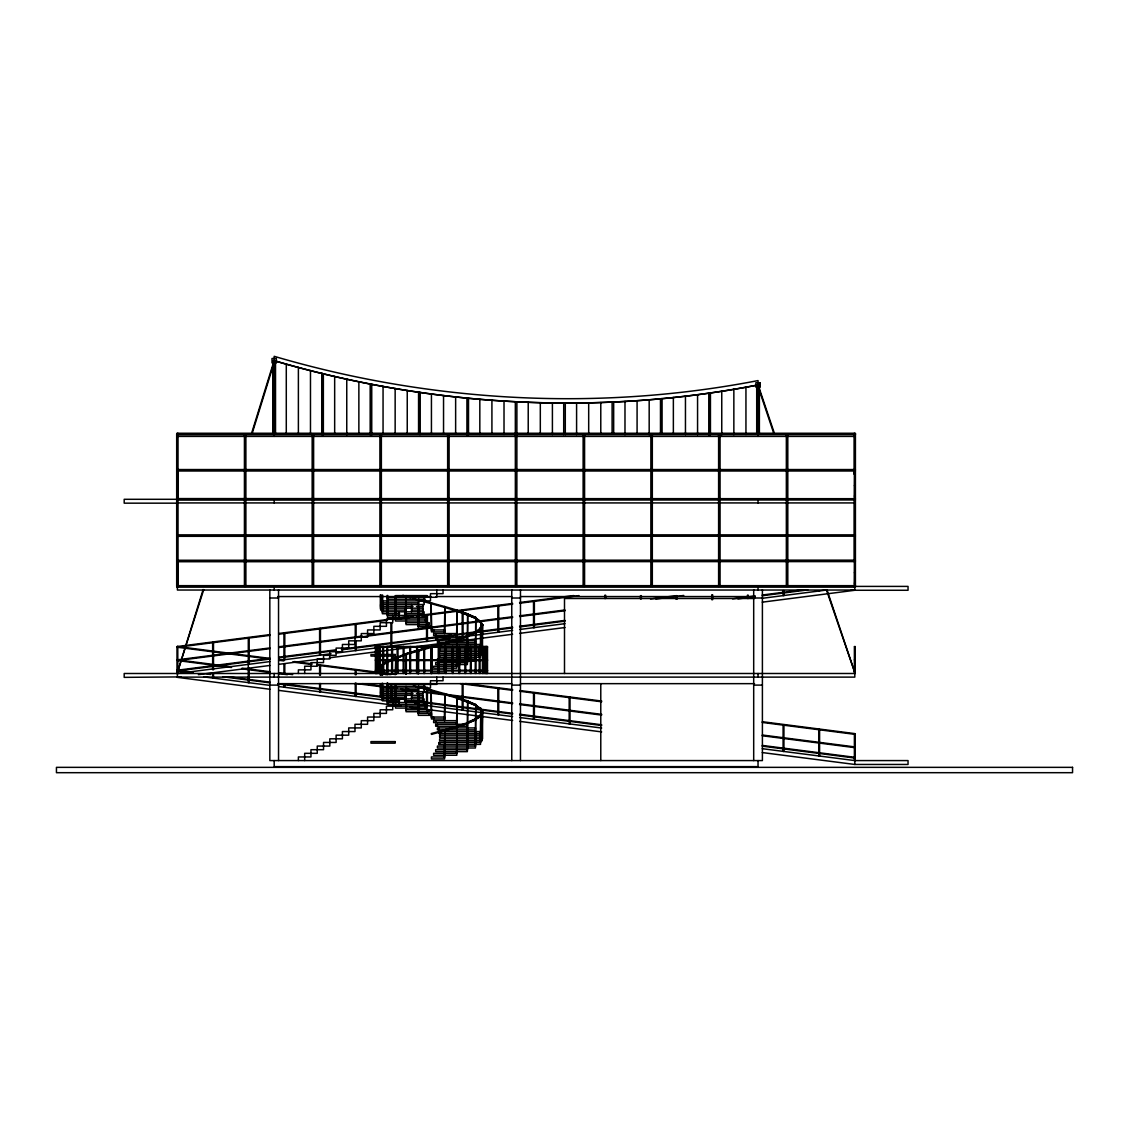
<?xml version="1.0" encoding="UTF-8"?>
<svg xmlns="http://www.w3.org/2000/svg" width="1129" height="1129" viewBox="0 0 1129 1129"><rect width="100%" height="100%" fill="white"/><g stroke="black" fill="none" stroke-linecap="round" stroke-linejoin="round"><path stroke-width="1.5" d="M381.955 665.433L395.912 658.179L406.384 654.552L406.2 653.733L387.035 660.987L381.927 664.614L380.233 669.06L381.927 672.686L381.955 671.868M482.647 625.508L482.676 624.704L481.843 625.508L482.676 625.508L480.912 621.881L475.083 617.436L480.079 621.881L481.815 625.508L480.107 629.149L475.083 632.776L480.079 628.331L481.815 624.704L480.107 621.063L482.676 624.704L480.954 629.149L475.083 632.776M475.873 617.436L474.999 618.255L475.168 617.436L467.096 613.809L456.666 610.182L456.582 611.001L467.533 614.628L467.716 613.809L456.666 610.182L456.497 611.001L475.704 618.255L480.855 621.881L475.083 617.436M481.815 625.508L481.843 624.704M482.647 712.611L482.676 711.792L481.843 712.611L482.676 712.611L480.912 708.984L475.083 704.538L480.079 708.984L481.815 712.611L480.107 716.238L475.083 719.865L480.079 715.419L481.815 711.792L480.107 708.165L482.676 711.792L480.954 716.238L475.083 719.865M457.005 698.089L467.533 701.716L467.716 700.911L456.666 697.27L456.497 698.089L475.704 705.357L480.855 708.984L475.083 704.538M481.815 712.611L481.843 711.792M381.927 672.686L382.011 671.868M480.079 621.881L480.164 621.063M480.855 621.881L480.954 621.063M475.704 705.357L475.845 704.538L467.096 700.911L466.954 701.716L475.027 705.357L475.873 704.538M480.079 708.984L480.164 708.165M480.855 708.984L480.954 708.165M475.027 618.255L466.954 614.628L467.096 613.809L475.845 617.436L475.704 618.255M467.632 614.628L467.773 613.809M467.632 701.716L467.773 700.911M475.027 705.357L475.168 704.538L467.096 700.911L467.011 701.716M402.686 595.449L405.692 596.479L406.384 595.66L406.2 596.479L403.194 595.449M457.005 611.001L457.189 610.182M467.011 614.628L467.194 613.809M405.777 596.479L405.974 595.66M418.026 600.106L418.549 599.301M418.026 687.208L418.549 686.39M444.53 606.555L444.318 607.374L456.906 611.001L457.104 610.182L444.854 606.555L444.318 607.374L444.643 606.555L418.45 599.301L418.238 600.106L444.53 607.374L444.755 606.555M444.53 693.643L457.104 697.27L456.906 698.089L444.318 694.462L444.854 693.643L444.318 694.462L424.702 689.015M444.417 694.462L444.643 693.643L418.45 686.39L418.238 687.208L444.53 694.462L444.755 693.643M203.149 589.507L177.14 673.406L203.7 589.677M251.541 433.465L273.91 361.322M252.092 433.635L273.938 363.171M380.205 668.241L381.927 664.614L387.783 660.987L382.011 665.433L381.927 664.614M381.616 667.041L382.717 664.614M382.195 671.487L381.037 669.06L382.223 666.646M480.954 629.149L480.079 628.331L480.954 629.149L482.647 624.704M480.954 716.238L480.079 715.419L480.954 716.238L482.647 711.792M406.384 654.552L405.692 653.733L467.716 636.403L467.533 635.585L456.497 639.212L456.666 640.03L467.194 636.403L466.954 635.585L475.704 631.958L480.855 628.331M444.53 730.759L457.104 727.118L456.906 726.314L444.643 729.941L444.854 730.759L444.318 729.941L467.716 723.491L467.533 722.673L456.497 726.314L456.666 727.118L467.194 723.491L466.954 722.673L475.704 719.046L480.855 715.419M389.053 660.38L394.43 657.967M444.53 643.657L457.104 640.03L456.906 639.212L444.643 642.838L444.854 643.657L444.318 642.838L444.755 643.657L405.974 654.552L387.176 661.806L387.035 660.987L387.84 661.806M475.027 631.958L466.954 635.585L467.194 636.403L475.845 632.776L474.999 631.958L475.168 632.776L467.096 636.403M475.027 719.046L466.954 722.673L467.194 723.491L475.845 719.865L474.999 719.046L475.168 719.865L467.096 723.491M418.351 650.106L418.549 650.911L418.351 650.106L406.101 653.733L406.299 654.552M418.238 650.106L444.53 642.838M444.53 729.941L431.278 733.568L431.49 734.386L444.755 730.759L444.417 729.941M758.039 384.947C597.862 415.966 430.586 406.666 274.192 360.673L274.192 356.312C430.586 402.319 597.862 411.605 758.039 380.586L758.039 384.947C597.862 415.952 430.586 406.652 274.192 360.673M269.902 634.625L177.366 646.522L177.465 647.242L269.986 635.345M278.623 633.496L407.823 616.886M416.559 615.771L512.58 603.422M519.566 602.519L573.687 595.562M278.722 634.216L386.965 620.301M392.2 619.623L413.158 616.942M421.879 615.813L512.665 604.142M519.65 603.239L579.008 595.604M269.902 647.933L177.366 659.83L177.465 660.55L269.986 648.653M278.623 646.804L362.437 636.036M367.673 635.359L512.58 616.73M519.566 615.827L564.952 609.999M650.502 598.991L676.694 595.632M278.722 647.524L512.665 617.45M519.65 616.547L565.05 610.718M655.836 599.033L683.765 595.449M269.902 658.334L177.366 670.231L177.465 670.951L269.986 659.054M278.623 657.205L336.244 649.796M341.48 649.133L451.473 634.992M456.709 634.315L512.58 627.131M519.566 626.228L564.952 620.4M732.552 598.85L755.259 595.929M762.23 595.025L802.394 589.874M278.722 657.925L336.329 650.516M341.579 649.852L435.85 637.73M439.336 637.278L512.665 627.851M519.65 626.948L565.05 621.119M737.886 598.892L755.343 596.648M762.329 595.745L807.729 589.917M269.944 661.594L177.408 673.491L177.408 677.358L269.944 689.254M278.68 660.465L331.051 653.733M336.287 653.07L374.701 648.131M378.187 647.679L449.765 638.478M458.501 637.349L512.622 630.391M519.608 629.488L564.994 623.66M762.287 598.299L826.88 589.987M180.908 676.906L124.19 677.358L124.19 673.491L855.232 673.491L855.175 646.522L854.455 646.522L855.175 647.242M198.365 674.662L269.944 665.461M278.68 664.346L324.065 658.503M329.301 657.84L374.701 651.997M378.187 651.546L512.622 634.258M519.608 633.369L564.994 627.526M762.287 602.166L854.808 590.269L908.041 590.269L908.041 586.403L176.689 586.403L176.689 433.988L855.542 433.988M855.415 434.58L177.408 434.707L177.408 433.254L854.808 433.254L854.808 590.269L851.322 589.818M177.408 436.401L854.808 436.401M854.808 469.551L177.408 469.551L177.408 470.991L854.808 470.991M855.415 469.664L854.216 469.664L854.216 470.878L855.415 470.878M855.232 472.684L854.385 472.684L854.216 499.907M855.175 473.051L854.455 472.331L855.175 472.331L855.232 499.3L124.19 499.3L124.19 503.167L177.408 503.167M855.175 485.639L854.455 485.639L855.175 486.359M855.175 496.04L854.455 496.04L855.175 496.76M855.415 498.693L177.408 498.581L177.408 500.034L855.415 499.907M177.408 502.927L854.808 502.927M854.808 534.864L177.408 534.864L177.408 536.317L855.415 536.19M855.415 534.991L854.216 534.991L854.216 536.19M855.232 559.786L854.385 559.786L854.216 586.995M855.175 560.153L177.408 560.266L177.408 561.72L855.415 561.593M854.216 560.393L855.415 560.393M855.175 572.728L854.455 572.728L855.175 573.447M855.175 583.128L854.455 583.128L855.175 583.862M854.808 585.669L177.408 585.669L177.408 590.03L854.808 590.03M176.816 585.796L178.015 585.796M854.216 585.796L855.415 585.796M818.737 590.975L819.583 590.975M395.517 595.59L427.199 595.59M277.706 596.564L430.784 596.564M436.062 596.564L511.719 596.564M520.511 596.564L754.525 596.564M269.831 598.003L278.538 598.003M511.762 598.003L520.469 598.003M753.692 598.003L762.4 598.003M754.525 598.497L564.5 598.497L564.5 673.491M425.45 599.217L387.445 599.217L387.445 597.283L436.768 597.283L436.768 590.03M418.591 599.697L417.984 626.313L431.433 626.313L431.433 628.246L418.294 628.246L418.294 626.313M418.873 602.844L382.364 602.844L382.364 600.91L430.474 600.91L430.474 593.656L443.048 593.656L443.048 590.03M413.031 606.471L380.628 606.471L380.628 604.537L424.179 604.537L424.179 597.283M416.446 606.471L423.262 606.471L423.262 604.537M406.214 610.112L380.628 610.112L380.628 608.164M411.337 610.112L423.262 610.112L423.262 608.164L380.332 608.164L380.332 594.87M399.666 613.739L382.364 613.739L382.364 611.805M404.521 613.739L424.109 613.739L424.109 611.805L382.068 611.805L382.068 595.166M393.894 617.365L387.445 617.365L387.445 615.432M397.281 617.365L425.45 617.365L425.45 615.432L387.134 615.432L387.134 595.463M456.497 639.212L457.189 640.03M438.772 646.395L480.517 646.395L480.517 644.461L438.772 644.461L438.631 647.242M177.832 646.875L176.985 646.875L176.985 673.491M375.378 646.875L376.691 646.875M377.269 646.875L378.116 646.875M379.612 646.875L380.459 646.875M383.677 646.875L382.83 646.875L382.675 675.001M386.866 646.875L387.713 646.875M470.356 646.875L471.202 646.875M475.168 646.875L476.015 646.875L476.015 673.491M482.422 646.875L483.268 646.875L483.268 673.491M484.764 646.875L485.611 646.875M486.19 646.875L487.502 646.875L487.502 673.491M855.232 646.875L854.385 646.875L854.385 673.491M177.775 647.242L177.055 646.522L177.775 646.522L177.832 673.491M375.435 647.242L487.446 647.242L487.446 646.522L375.435 646.522L375.378 673.491M212.647 651.461L213.494 651.461M482.549 651.715L439.618 651.715L439.618 653.649L482.238 653.649L482.238 651.715M406.2 653.733L405.974 654.552M248.295 656.048L249.142 656.048M395.108 657.36L395.348 658.179M177.775 659.816L177.055 659.816L177.775 660.55M375.435 659.816L487.446 659.816L487.446 660.55L375.435 660.55M855.175 659.816L854.455 659.816L855.175 660.55M387.741 661.396L387.134 674.705M248.295 664.318L249.142 664.318L249.142 637.716L248.295 637.716L248.295 682.664L249.142 682.664L249.142 667.691M382.675 665.023L382.068 675.001M212.647 668.904L213.494 668.904M380.205 669.06L381.066 669.06M177.775 670.231L177.055 670.231L177.775 670.951M375.435 670.231L431.461 670.231M855.175 670.231L854.455 670.231L855.175 670.951M375.435 670.951L431.461 670.951M390.902 674.38L391.749 674.38M177.408 677.118L854.808 677.118L854.808 673.491M277.706 683.652L511.719 683.652M520.511 683.652L754.525 683.652M269.831 685.105L278.538 685.105M511.762 685.105L520.469 685.105M753.692 685.105L762.4 685.105M425.45 686.319L387.445 686.319L387.445 684.372L436.768 684.372L436.768 677.118M418.591 686.799L417.984 713.415L431.433 713.415L431.433 715.349L418.294 715.349L418.294 713.415M418.873 689.946L382.364 689.946L382.364 688.013L430.474 688.013L430.474 680.745L443.048 680.745L443.048 677.118M413.031 693.573L380.628 693.573L380.628 691.64L424.179 691.64L424.179 684.372M416.446 693.573L423.262 693.573L423.262 691.64M406.214 697.2L380.628 697.2L380.628 695.266M411.337 697.2L423.262 697.2L423.262 695.266L380.332 695.266L380.332 683.624M399.666 700.827L382.364 700.827L382.364 698.893M404.521 700.827L424.109 700.827L424.109 698.893L382.068 698.893L382.068 683.313M393.894 704.454L387.445 704.454L387.445 702.52M397.281 704.454L425.45 704.454L425.45 702.52L387.134 702.52L387.134 683.017M762.287 752.563L854.808 764.46L908.041 764.46L908.041 760.579L854.385 760.579L854.385 733.977L855.232 733.977L855.232 760.579M269.986 658.419L177.465 646.522L177.366 647.242L269.902 659.138M278.722 659.534L283.958 660.211M294.429 661.552L311.886 663.81M317.136 664.473L374.743 671.882M378.243 672.334L395.7 674.577M465.529 683.553L512.665 689.621M519.65 690.511L601.715 701.067M762.329 721.713L854.865 733.61L854.766 734.33L762.23 722.433M278.623 660.253L283.873 660.931M292.594 662.06L311.802 664.529M317.037 665.193L374.659 672.602M378.144 673.053L381.63 673.505M385.13 673.957L390.366 674.62M460.195 683.609L512.58 690.341M519.566 691.23L601.616 701.786M231.586 666.787L177.465 659.83L177.366 660.55L231.487 667.507M242.058 668.128L269.986 671.727M278.722 672.842L292.693 674.634M362.522 683.624L397.436 688.111M406.172 689.226L418.393 690.807M423.629 691.47L512.665 702.93M519.65 703.819L601.715 714.375M762.329 735.021L854.865 746.918L854.766 747.638L762.23 735.741M241.959 668.848L269.902 672.447M278.623 673.561L287.359 674.69M357.187 683.666L392.116 688.154M400.837 689.283L418.294 691.527M423.53 692.19L512.58 703.649M519.566 704.538L601.616 715.094M193.172 672.249L177.465 670.231L177.366 670.951L187.837 672.291M207.143 674.041L210.629 674.493M228.086 676.737L269.986 682.128M282.208 683.694L381.729 696.494M386.965 697.157L404.422 699.415M413.158 700.53L512.665 713.33M519.65 714.22L601.715 724.776M762.329 745.422L854.865 757.319L854.766 758.039L762.23 746.142M222.766 676.779L269.902 682.847M278.623 683.962L399.087 699.458M407.823 700.573L512.58 714.05M519.566 714.939L601.616 725.495M203.601 676.864L269.944 685.388M278.68 686.517L383.423 699.98M388.672 700.657L399.144 701.998M414.851 704.016L512.622 716.59M519.608 717.494L601.658 728.036M762.287 748.682L854.808 760.579L854.808 764.46M278.68 690.383L400.88 706.091M409.615 707.22L512.622 720.457M519.608 721.36L601.658 731.902M413.962 597.933L406.299 595.66L406.101 596.479L410.688 597.848M409.037 596.578L413.637 597.933M413.426 598.751L418.351 600.106M413.426 685.839L418.351 687.208M382.802 671.868L386.612 674.592M383.281 672.785L385.822 674.592M382.717 672.686L385.257 674.507M759.436 388.828L774.536 433.762M827.12 590.199L855.09 673.392L826.569 590.382M759.45 390.676L773.986 433.945M431.278 646.465L431.603 647.284M418.125 650.106L418.45 650.911M457.005 726.314L457.189 727.118M395.686 657.36L395.856 658.179M467.632 635.585L467.773 636.403M467.632 722.673L467.773 723.491M480.079 628.331L480.164 629.149M475.789 631.958L475.873 632.776M480.079 715.419L480.164 716.238M475.789 719.046L475.873 719.865M387.007 660.987L387.092 661.806M855.232 586.403L855.175 559.419L854.455 560.153M854.216 434.58L854.216 433.381L855.415 433.381L855.415 586.995L176.816 586.995L176.985 559.786L177.832 559.786L177.832 586.403M854.088 433.988L854.088 474.279M854.088 498.806L854.088 560.125M787.802 433.988L787.802 586.403M786.349 433.988L786.349 586.403M783.935 590.58L783.935 595.562L783.089 595.562L783.089 590.58M762.4 589.719L762.4 760.579L269.831 760.579L269.831 589.719M759.38 434.199L759.38 384.947L756.712 384.947L756.712 434.199M758.829 384.947L758.829 434.199M758.039 433.988L758.039 436.401M758.039 499.3L758.039 502.927M758.039 586.403L758.039 590.03M758.039 673.491L758.039 677.118M758.039 760.579L758.039 766.633L274.192 766.633L274.192 760.579M757.263 384.947L757.263 434.199M753.692 589.719L753.692 760.579M748.273 595.152L748.273 598.483M747.426 595.152L747.426 598.483M745.944 387.162L745.944 434.467M733.85 389.251L733.85 434.665M721.756 391.184L721.756 434.778M720.062 433.988L720.062 586.403M718.608 433.988L718.608 586.403M712.625 594.757L712.625 599.739M711.778 594.757L711.778 599.739M710.437 434.736L710.437 392.85L708.871 393.075L708.871 434.877M709.661 392.963L709.661 434.806M697.567 394.614L697.567 434.736M685.458 396.11L685.458 434.594M676.977 596.013L676.977 599.344M676.13 596.013L676.13 599.344M673.364 397.464L673.364 434.34M662.06 433.324L662.06 398.593L660.479 398.735L660.479 433.423M661.269 398.664L661.269 433.367M652.322 433.988L652.322 586.403M650.868 433.988L650.868 586.403M649.175 399.737L649.175 434.665M641.328 595.604L641.328 598.934M640.482 595.604L640.482 598.934M637.081 400.654L637.081 434.115M624.986 401.416L624.986 434.637M613.668 433.282L613.668 402.009L612.101 402.079L612.101 433.338M605.666 595.195L605.666 598.525M604.819 595.195L604.819 598.525M600.783 402.531L600.783 434.199M600.783 683.948L600.783 760.579M588.689 402.87L588.689 434.425M584.582 433.988L584.582 586.403M583.128 433.988L583.128 586.403M576.594 403.053L576.594 434.552M565.29 434.594L565.29 403.109L563.71 403.095L563.71 434.58M552.406 403.011L552.406 434.524M540.311 402.757L540.311 434.355M528.217 402.376L528.217 434.101M520.469 589.719L520.469 760.579M516.842 586.403L516.899 401.882L515.332 401.797L515.388 586.403M511.762 589.719L511.762 760.579M504.014 401.162L504.014 434.453M491.919 400.329L491.919 433.324M486.966 646.522L487.036 673.491M486.726 646.522L486.655 673.491M486.246 646.522L486.19 673.491M485.541 646.522L485.611 673.491M484.849 646.522L484.764 673.491M483.17 646.522L483.17 647.242M483.17 659.816L483.198 660.55M483.198 670.231L483.17 670.951M482.422 673.491L482.549 625.099L481.942 651.715M482.238 738.818L482.238 740.751L439.618 740.751L439.618 738.818L482.549 738.818L482.549 712.201L481.942 738.818M480.517 651.715L480.517 653.649M480.517 655.342L480.517 657.276L438.772 657.276L438.772 655.342L480.813 655.342L480.813 621.472L480.206 655.342M480.517 738.818L480.517 740.751M480.517 742.445L480.517 744.378L438.772 744.378L438.772 742.445L480.813 742.445L480.813 708.575L480.206 742.445M480.051 673.491L480.051 646.875L479.204 646.875L479.204 673.491M479.825 399.37L479.825 434.425M479.952 646.522L479.924 647.242M479.924 659.816L479.952 660.55M479.924 670.231L479.952 670.951M479.331 646.522L479.303 647.242M479.303 659.816L479.331 660.55M479.331 670.231L479.331 670.951M475.888 646.522L475.859 647.242M475.859 659.816L475.859 660.55M475.888 670.231L475.859 670.951M475.281 646.522L475.281 647.242M475.436 655.342L475.436 657.276M475.436 658.969L475.436 660.917L437.431 660.917L437.431 658.969L475.746 658.969L475.746 617.845L475.168 673.491M475.309 670.231L475.281 670.951M475.436 742.445L475.436 744.378M475.436 746.071L475.436 748.005L437.431 748.005L437.431 746.071L475.746 746.071L475.746 704.948L475.14 746.071M471.202 673.491L471.061 646.522L471.019 647.242M471.019 659.816L471.019 660.55M471.019 670.231L471.019 670.951M470.539 646.522L470.356 673.491M468.521 434.891L468.521 398.325L466.94 398.17L466.94 434.792M467.731 398.255L467.731 434.834M467.364 640.835L467.364 642.768M467.364 658.969L467.364 660.917M467.364 662.61L467.364 664.544L435.667 664.544L435.667 662.61L467.66 662.61L467.66 614.218L467.067 662.61M467.364 727.923L467.364 729.856M467.364 746.071L467.364 748.005M467.364 749.698L467.364 751.632L435.667 751.632L435.667 749.698L467.66 749.698L467.66 701.307L467.067 749.698M465.741 673.491L465.741 646.875L464.894 646.875L464.894 673.491M465.515 646.522L465.557 647.242M465.515 659.816L465.557 660.55M465.515 670.231L465.557 670.951M465.106 646.522L465.077 647.242M465.106 659.816L465.077 660.55M465.077 670.231L465.106 670.951M463.059 683.553L463.059 710.169L462.213 710.169L462.213 683.553M459.686 673.491L459.686 646.875L458.84 646.875L458.84 673.491M459.418 646.522L459.461 647.242M459.461 659.816L459.418 660.55M459.418 670.231L459.461 670.951M459.094 646.522L459.066 647.242M459.066 659.816L459.094 660.55M459.094 670.231L459.066 670.951M457.146 637.208L457.146 610.591L456.539 637.208M457.146 724.296L457.146 697.68L456.539 724.296M456.836 662.61L456.836 664.544M456.836 666.237L456.836 668.17L433.635 668.17L433.635 666.237L457.146 666.237L457.146 639.621L456.539 666.237M456.836 749.698L456.836 751.632M456.836 753.325L456.836 755.259L433.635 755.259L433.635 753.325L457.146 753.325L457.146 726.709L456.539 753.325M455.636 396.985L455.636 434.03M453.152 673.491L453.152 646.875L452.306 646.875L452.306 673.491M452.856 646.522L452.898 647.242M452.898 659.816L452.856 660.55M452.856 670.231L452.898 670.951M452.616 646.522L452.574 647.242M452.574 659.816L452.616 660.55M452.574 670.231L452.616 670.951M449.102 433.988L449.102 586.403M447.648 433.988L447.648 586.403M446.265 673.491L446.265 646.875L445.419 646.875L445.419 673.491M445.913 646.522L445.955 647.242M445.955 659.816L445.913 660.55M445.955 670.231L445.913 670.951M445.772 646.522L445.729 647.242M445.729 659.816L445.772 660.55M444.897 633.567L444.897 606.965L444.29 633.567M444.897 720.669L444.897 694.053L444.29 720.669M444.586 666.237L444.586 668.17M444.586 669.864L444.586 671.797L431.433 671.797L431.433 669.864L444.897 669.864L444.897 643.248L444.29 669.864M444.586 753.325L444.586 755.259M444.586 756.952L444.586 758.886L431.433 758.886L431.433 756.952L444.897 756.952L444.897 730.35L444.29 756.952M443.542 395.587L443.542 434.256M439.901 648.088L439.901 650.022M439.901 735.177L439.901 737.124M439.618 644.461L439.618 646.395M439.618 655.342L439.618 657.276M439.618 731.55L439.618 733.483M439.618 742.445L439.618 744.378M439.125 673.491L439.125 646.875L438.278 646.875L438.278 673.491M438.772 640.835L438.772 642.768M438.772 658.969L438.772 660.917M438.772 727.923L438.772 729.856M437.431 637.208L437.431 639.141M437.431 724.296L437.431 726.229M435.667 633.567L435.667 635.514M435.667 720.669L435.667 722.602M433.635 629.94L433.635 631.873M433.635 717.042L433.635 718.975M431.857 673.491L431.857 646.875L431.01 646.875L431.01 673.491M431.744 629.94L431.137 603.338L431.137 629.94L444.586 629.94L444.586 631.873L431.433 631.873L431.433 629.94M431.744 646.875L431.744 673.491M431.744 717.042L431.137 690.426L431.137 717.042L444.586 717.042L444.586 718.975L431.433 718.975L431.433 717.042M431.433 394.035L431.433 434.383M431.419 646.522L431.419 647.242M431.461 659.816L431.419 660.55M431.137 646.875L431.137 673.491M429.246 626.313L429.246 628.246M429.246 713.415L429.246 715.349M427.411 687.279L427.411 705.583L426.564 705.583L426.564 687.279M427.199 622.686L427.199 624.619M427.199 709.774L427.199 711.722M425.45 619.059L425.45 620.992M425.45 706.147L425.45 708.081M424.603 673.491L424.603 646.875L423.756 646.875L423.756 673.491M424.25 646.522L424.25 647.242M424.25 660.55L424.25 659.816L424.109 660.55M424.25 670.231L424.25 670.951M424.109 615.432L424.109 617.365M424.109 646.522L424.151 647.242M424.109 670.231L424.151 670.951M424.109 702.52L424.109 704.454M423.262 611.805L423.262 613.739M423.262 698.893L423.262 700.827M422.966 604.537L422.966 606.471M422.966 608.164L422.966 610.112M422.966 691.64L422.966 693.573M422.966 695.266L422.966 697.2M420.129 434.496L420.129 392.455L418.563 392.229L418.563 434.355M419.339 392.342L419.339 434.425M418.591 606.358L418.591 626.313M418.591 673.787L418.591 650.502L417.984 673.787M418.591 693.446L418.591 713.415M418.294 622.686L418.294 624.619M418.294 709.774L418.294 711.722M417.462 673.491L417.462 646.875L416.615 646.875L416.615 673.491M417.151 646.522L417.109 647.242M416.968 659.816L417.109 660.55M417.151 670.231L416.968 670.951M416.926 646.522L416.926 647.242M416.926 659.816L416.926 660.55M416.926 670.231L416.926 670.951M411.605 604.537L411.605 611.805M411.605 691.64L411.605 698.893M410.575 673.491L410.575 646.875L409.728 646.875L409.728 673.491M410.307 646.522L410.264 647.242M410.307 659.816L410.264 660.55M410.307 670.231L410.264 670.951M410.025 646.522L409.982 647.242M410.025 659.816L410.025 660.55M409.982 670.231L410.025 670.951M407.244 390.493L407.244 434.369M406.341 609.378L405.734 596.07L405.734 622.686L429.246 622.686L429.246 624.619L406.031 624.619L406.031 622.686M406.341 614.374L406.341 622.686M406.341 674.098L406.341 654.143L405.734 674.098M406.341 686.488L406.341 696.48M406.341 699.797L406.341 709.774M406.031 709.774L406.031 711.722L429.246 711.722L429.246 709.774L405.734 709.774L405.734 686.488M405.311 608.164L405.311 615.432M405.311 695.266L405.311 702.52M404.041 673.491L404.041 646.875L403.194 646.875L403.194 673.491M403.773 646.522L403.815 647.242M403.815 659.816L403.773 660.55M403.815 670.231L403.773 670.951M403.42 646.522L403.462 647.242M403.462 659.816L403.462 660.55M403.462 670.231L403.42 670.951M399.017 611.805L399.017 619.059M399.017 698.893L399.017 706.147M397.987 673.491L397.987 646.875L397.14 646.875L397.14 673.491M397.761 646.522L397.803 647.242M397.803 659.816L397.803 660.55M397.803 670.231L397.761 670.951M397.323 646.522L397.366 647.242M397.366 659.816L397.323 660.55M397.366 670.231L397.323 670.951M395.813 595.773L395.813 619.059M395.813 674.394L395.813 657.77L395.206 674.394M395.813 686.192L395.813 706.147M395.517 597.283L395.517 599.217M395.517 619.059L395.517 620.992L427.199 620.992L427.199 619.059L386.443 619.059L386.443 626.313L373.854 626.313L373.854 633.567L361.28 633.567L361.28 640.835L348.706 640.835L348.706 648.088L336.117 648.088L336.117 655.342L323.543 655.342L323.543 662.61L310.955 662.61L310.955 669.864L298.381 669.864L298.381 673.491M395.517 684.372L395.517 686.319M395.517 706.147L395.517 708.081L427.199 708.081L427.199 706.147L386.443 706.147L386.443 713.415L373.854 713.415L373.854 720.669L361.28 720.669L361.28 727.923L348.706 727.923L348.706 735.177L336.117 735.177L336.117 742.445L323.543 742.445L323.543 749.698L310.955 749.698L310.955 756.952L298.381 756.952L298.381 760.579M395.15 388.517L395.15 434.242M395.206 595.773L395.206 619.059M395.206 686.192L395.206 706.147M392.737 615.432L392.737 622.686L380.148 622.686L380.148 629.94L367.574 629.94L367.574 637.208L354.986 637.208L354.986 644.461L342.412 644.461L342.412 651.715L329.823 651.715L329.823 658.969L317.249 658.969L317.249 666.237L304.675 666.237L304.675 673.491M392.737 702.52L392.737 709.774L380.148 709.774L380.148 717.042L367.574 717.042L367.574 724.296L354.986 724.296L354.986 731.55L342.412 731.55L342.412 738.818L329.823 738.818L329.823 746.071L317.249 746.071L317.249 753.325L304.675 753.325L304.675 760.579M392.511 673.491L392.511 646.875L391.664 646.875L391.664 673.491M392.37 646.522L392.327 647.242M392.37 659.816L392.327 660.55M392.327 670.231L392.37 670.951M391.848 646.522L391.848 647.242M391.819 659.816L391.848 660.55M391.848 670.231L391.819 670.951M391.749 622.7L391.749 645.986L390.902 645.986L390.902 622.7M391.749 686.023L391.749 699.331M390.902 686.023L390.902 699.331M387.741 595.463L387.741 615.432M387.572 646.522L387.741 674.705M387.741 683.017L387.741 702.52M387.445 600.91L387.445 602.844M387.445 688.013L387.445 689.946M387.021 646.522L386.866 673.491M383.578 646.522L383.677 673.491M383.056 386.386L383.056 433.282M382.929 646.522L382.943 647.242M382.943 659.816L382.929 660.55M382.943 670.231L382.929 670.951M382.675 595.166L382.675 611.805M382.675 683.313L382.675 698.893M382.364 604.537L382.364 606.471M382.364 608.164L382.364 610.112M382.364 691.64L382.364 693.573M381.362 433.988L381.362 586.403M380.939 594.87L380.939 608.164M380.939 668.65L380.939 675.311M380.939 683.624L380.939 695.266M380.36 646.522L380.332 675.311M379.908 433.988L379.908 586.403M379.683 646.522L379.612 673.491M378.032 646.522L378.116 673.491M377.354 646.522L377.269 673.491M376.634 646.522L376.691 673.491M376.155 646.522L376.225 673.491M375.915 646.522L375.844 673.491M371.737 434.806L371.737 384.255L370.171 383.959L370.171 434.637M370.961 384.114L370.961 434.721M358.867 381.687L358.867 434.355M356.101 637.264L356.101 623.956L355.254 623.956L355.254 637.264M356.101 640.595L356.101 650.572L355.254 650.572L355.254 640.595M356.101 674.789L356.101 669.793L355.254 669.793L355.254 674.789M356.101 683.101L356.101 696.41L355.254 696.41L355.254 683.101M346.758 379.118L346.758 434.863M334.664 376.409L334.664 434.34M323.36 434.778L323.36 373.741L321.779 373.36L321.779 434.58M322.569 373.558L322.569 434.679M320.453 675.198L320.453 665.221L319.606 665.221L319.606 675.198M320.453 683.511L320.453 691.823L319.606 691.823L319.606 683.511M313.622 433.988L313.622 586.403M312.168 433.988L312.168 586.403M310.475 370.552L310.475 434.044M298.381 367.405L298.381 434.228M286.286 364.117L286.286 434.34M284.79 663.951L284.79 673.942M284.79 683.92L284.79 687.236L283.943 687.236L283.943 683.92M283.943 663.951L283.943 673.942M278.538 589.719L278.538 760.579M275.518 434.369L275.518 360.673L272.851 360.673L272.851 434.369M274.968 360.673L274.968 434.369M274.192 433.988L274.192 436.401M274.192 499.3L274.192 502.927M274.192 586.403L274.192 590.03M274.192 673.491L274.192 677.118M273.401 360.673L273.401 434.369M245.882 433.988L245.882 586.403M245.148 433.988L245.148 586.403M244.428 433.988L244.428 586.403M213.494 669.765L213.494 642.288L212.647 642.288L212.647 669.765M213.494 673.082L213.494 678.077L212.647 678.077L212.647 673.082M178.015 586.995L178.015 433.381L176.816 433.381L176.816 434.58M177.832 499.3L177.832 472.684L176.985 472.684L176.985 499.3M431.49 602.928L431.278 603.747L431.49 602.928M431.49 690.017L431.278 690.835L431.49 690.017M276.365 358.5L272.004 358.5L272.004 362.846L276.365 362.846L276.365 358.5M760.226 382.759L755.865 382.759L755.865 387.12L760.226 387.12L760.226 382.759M534.37 601.037L533.523 601.037L533.523 627.653L534.37 627.653L534.37 601.037M498.708 605.624L497.861 605.624L497.861 632.24L498.708 632.24L498.708 605.624M463.059 610.21L462.213 610.21L462.213 636.827L463.059 636.827L463.059 610.21M427.411 614.797L426.564 614.797L426.564 641.399L427.411 641.399L427.411 614.797M320.453 628.543L319.606 628.543L319.606 655.159L320.453 655.159L320.453 628.543M284.79 633.129L283.943 633.129L283.943 659.745L284.79 659.745L284.79 633.129M456.836 633.567L433.635 633.567L433.635 635.514L456.836 635.514L456.836 633.567M467.364 637.208L435.667 637.208L435.667 639.141L467.364 639.141L467.364 637.208M475.436 640.835L437.431 640.835L437.431 642.768L475.436 642.768L475.436 640.835M482.238 648.088L439.618 648.088L439.618 650.022L482.238 650.022L482.238 648.088M395.15 654.495L370.961 654.495L370.961 656.076L395.15 656.076L395.15 654.495M487.446 670.231L445.729 670.231L445.772 670.951L487.446 670.951L487.446 670.231M498.708 688.14L497.861 688.14L497.861 714.742L498.708 714.742L498.708 688.14M534.37 692.712L533.523 692.712L533.523 719.328L534.37 719.328L534.37 692.712M570.018 697.299L569.171 697.299L569.171 723.915L570.018 723.915L570.018 697.299M456.836 720.669L433.635 720.669L433.635 722.602L456.836 722.602L456.836 720.669M467.364 724.296L435.667 724.296L435.667 726.229L467.364 726.229L467.364 724.296M783.935 724.804L783.089 724.804L783.089 751.42L783.935 751.42L783.935 724.804M475.436 727.923L437.431 727.923L437.431 729.856L475.436 729.856L475.436 727.923M819.583 729.39L818.737 729.39L818.737 756.007L819.583 756.007L819.583 729.39M480.517 731.55L438.772 731.55L438.772 733.483L480.517 733.483L480.517 731.55M482.238 735.177L439.618 735.177L439.618 737.124L482.238 737.124L482.238 735.177M395.15 741.598L370.961 741.598L370.961 743.164L395.15 743.164L395.15 741.598M1072.55 767.353L56.45 767.353L56.45 772.688L1072.55 772.688L1072.55 767.353"/></g></svg>
